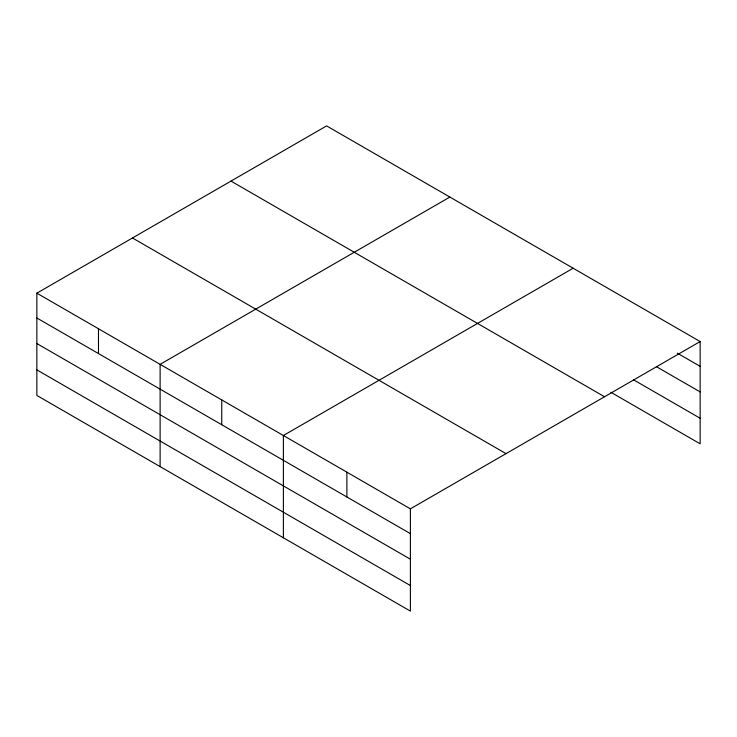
<?xml version="1.0" encoding="UTF-8"?>
<svg xmlns="http://www.w3.org/2000/svg" width="737" height="737" viewBox="0 0 737 737"><rect width="100%" height="100%" fill="white"/><g stroke="black" fill="none" stroke-linecap="round" stroke-linejoin="round"><path stroke-width="1.11" d="M410.389 559.208L410.389 508.843L36.85 293.179L36.85 395.447L410.389 611.111L410.389 559.208L36.85 343.543M610.853 392.259L700.15 443.821L700.15 341.553L326.611 125.889L36.85 293.179M449.874 197.055L160.122 364.345L160.122 466.622M573.146 268.222L283.386 435.521L283.386 537.789M410.389 508.843L700.15 341.553M677.331 353.18L700.15 366.353M656.492 366.713L700.15 391.918M633.673 379.877L700.15 418.257M230.985 181.099L604.533 396.755M132.467 237.977L506.015 453.633M36.85 317.988L410.389 533.643M36.85 369.882L410.389 585.547M346.887 472.177L346.887 496.987M221.754 399.933L221.754 424.733M98.482 328.766L98.482 353.567"/></g></svg>
